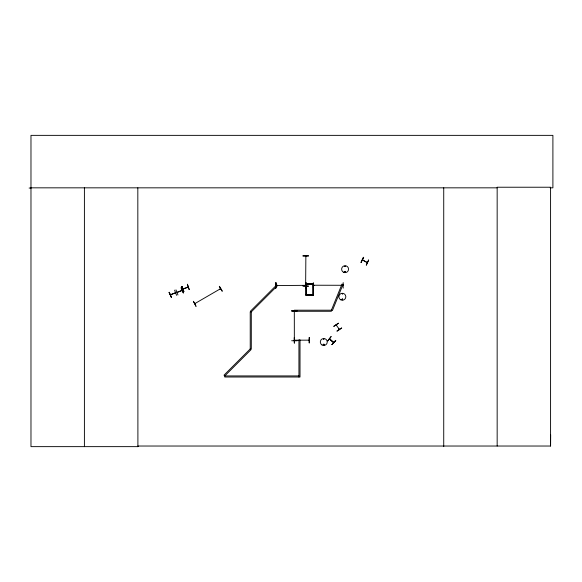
<?xml version="1.0" encoding="UTF-8"?>
<svg xmlns="http://www.w3.org/2000/svg" width="582" height="582" viewBox="0 0 582 582"><rect width="100%" height="100%" fill="white"/><g stroke="black" fill="none" stroke-linecap="round" stroke-linejoin="round"><path stroke-width="0.87" d="M550.179 187.833L552.9 187.833L552.9 135.359L30.977 135.359L30.977 446.641L137.905 446.641L137.832 446.03L550.579 446.03L550.659 434.776M333.617 342.638L329.441 338.964M333.26 342.281L333.784 342.442M333.741 342.376L329.594 338.804M170.359 294.739L175.408 292.688M176.964 292.324L182.13 290.258M188.095 287.144L183.032 288.839M294.303 340.696L294.536 340.114L294.565 340.71M294.594 340.608L294.31 340.23M323.476 339.102L324.072 339.182L323.512 339.03M323.243 344.588C324.64 342.791 324.072 346.53 323.294 344.457M344.791 266.294L345.388 266.214L344.828 266.367M341.823 299.352C343.409 297.904 342.362 300.748 341.925 299.606M195.341 303.608L194.781 303.644L220.447 288.759M220.571 288.752L220.04 289.065L220.673 288.948M220.091 289.036L220.527 288.781M220.614 288.97L220.185 289.203M294.557 311.486L294.347 310.948M305.856 256.633L305.863 256.204M276.457 285.304L275.977 285.551L305.739 285.333M339.313 329.296L336.076 324.858M175.597 292.855L170.453 294.936M294.397 340.128L294.347 340.732M324.109 344.777C323.788 343.307 323.09 345.482 324.014 344.82M312.905 284.001L312.905 295.147M313.312 283.601L313.371 295.147M313.291 283.951L313.254 295.147M305.681 285.333L305.645 285.871M338.833 328.961L339.35 329.339M361.051 262.307L363.699 257.411M367.242 262.606L362.521 259.827M305.725 285.551L305.135 285.558M343.162 285.478L342.543 285.289L343.162 285.282M344.74 271.43C345.184 273.889 345.788 269.779 344.66 272.034M305.194 285.318C306.372 284.634 305.63 286.664 305.666 285.311M342.66 285.507L343.104 285.282L313.494 285.224M313.924 285.493L313.378 285.478M329.47 339.066L330.023 339.146M335.749 340.594L331.907 344.624L335.77 340.608M331.966 344.675L335.559 340.434M313.254 284.14L305.95 284.001M344.908 271.452C344.588 272.936 345.941 271.27 345.097 271.452M342.551 299.679C343.133 298.188 341.096 299.883 342.594 299.585M333.806 326.291L338.44 323.221M336.418 325.367L336.323 324.829M341.612 327.935L336.949 330.969M337.109 331.209L341.721 328.103M182.115 290.534L177.154 292.491M222.295 291.08L219.458 286.293M294.543 311.566L294.536 310.948M367.213 262.562L362.433 260.001M169.078 292.36L171.428 297.409L169.1 292.353M175.968 289.836L177.961 295.023M183.483 292.819L181.133 287.77L183.461 292.826M183.09 289.108L188.204 287.101M176.593 295.343L174.6 290.149M276.457 285.551L276.072 285.551M343.045 285.507L342.602 285.478M333.602 342.602L329.507 339.059M342.362 293.561L342.442 294.157L342.289 293.597M309.224 337.495L309.238 343.06L309.26 337.495M294.623 340.179L309.195 340.164M294.354 343.06L294.332 337.502L294.31 343.06M302.953 255.796L308.518 255.789M302.96 256.029L308.518 255.993M305.645 285.813L305.863 256.102M275.664 288.214L275.941 282.648L275.693 288.214M313.436 285.282L313.88 285.224M302.96 285.966L308.525 286.162L302.96 285.886M313.4 288.163L313.327 282.597M343.176 288.163L343.184 282.597M294.834 310.664L291.662 310.963M294.834 310.868L291.662 310.89L297.22 310.919M291.662 340.746L297.22 340.79M29.1 188.051L30.977 188.044M30.977 187.833L497.159 187.833M313.371 283.558L305.95 283.558L305.95 295.147M305.95 284.067L313.371 284.045M305.95 284.14L313.371 284.227M305.95 284.489L313.371 284.489M305.95 294.725L313.371 294.688M305.95 295.03L313.371 295.03M305.95 295.132L313.254 295.03M294.31 311.275L331.391 311.275L331.391 310.191L341.998 284.081L342.994 284.489L332.395 310.599L331.391 310.191L294.31 310.191L294.347 340.674M298.93 375.928L224.768 375.928L224.005 375.164L250.224 348.945L251.3 348.945L251.3 311.865L277.527 285.638L276.763 284.874L250.536 311.094L251.3 311.865L250.224 311.865L250.224 348.945L250.988 349.709L224.768 375.928L224.768 377.012L300.014 377.012L300.014 339.932L298.93 339.932L298.93 377.012M305.972 283.558L306.067 283.965M306.379 283.965L306.416 295.147M306.067 284.14L306.067 295.147M338.462 323.25L333.85 326.357M219.283 286.395L222.098 291.196M181.911 286.453L183.977 291.618M181.169 287.755L183.228 292.921M169.326 292.259L171.392 297.424M275.861 282.648L275.897 288.214M550.579 446.03L550.579 187.229L497.159 187.229L497.159 446.03M443.731 187.833L443.731 446.641M137.825 187.833L137.905 446.641M84.405 187.833L84.405 446.641M363.459 257.288L361.116 262.344L363.459 257.288M368.639 260.045L366.304 265.101L368.639 260.045M331.1 336.6L327.688 341.001L331.085 336.578M193.428 301.323L195.996 306.27L193.428 301.323M181.948 286.439L183.723 291.72L181.933 286.446M187.397 284.263L189.179 289.538L187.397 284.263M306.03 282.648L305.754 288.206L306.03 282.648M340.623 299.766A3.477 3.477 0 0 0 345.832 296.755A3.477 3.477 0 0 0 340.623 293.743A3.477 3.477 0 0 0 340.623 299.766M343.358 272.187A3.47 3.47 0 0 0 348.567 269.182A3.47 3.47 0 0 0 343.358 266.178A3.47 3.47 0 0 0 343.358 272.187M322.042 344.995A3.47 3.47 0 0 0 327.251 341.99A3.47 3.47 0 0 0 322.042 338.986A3.47 3.47 0 0 0 322.042 344.995"/></g></svg>
